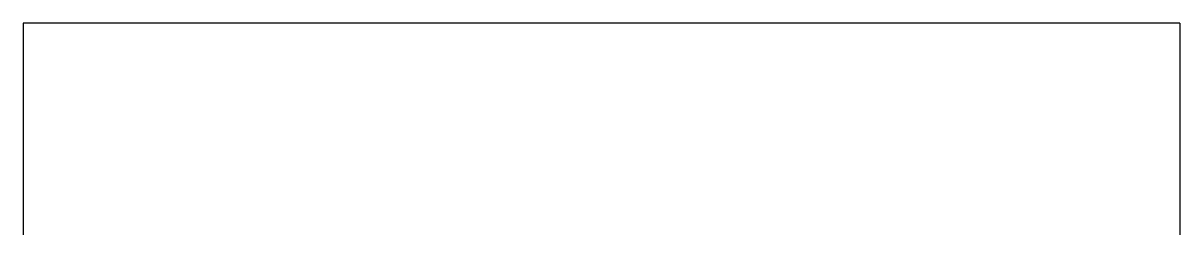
# Model space of a CAD drawing. Header units: metres. Extents: x -30.1 to 12.3, y 0 to 7.8.
import ezdxf

# ---------------------------------------------------------------- set-up
doc = ezdxf.new("R2010")
doc.units = ezdxf.units.M

msp = doc.modelspace()

# ---------------------------------------------------------------- linework, layer by layer
for p, q in [((12.3456, 7.7777), (-30.1234, 7.7777)), ((-30.1234, 7.7777), (-30.1234, 0)), ((12.3456, 7.7777), (12.3456, 0))]:
    msp.add_line(p, q)

doc.saveas('drawing.dxf')
